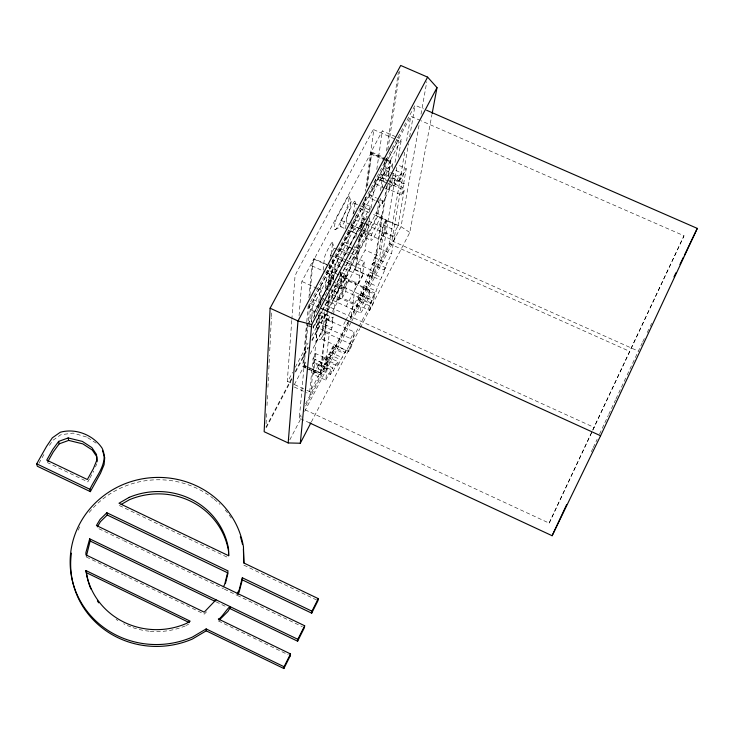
<?xml version="1.0" encoding="UTF-8"?>
<svg xmlns="http://www.w3.org/2000/svg" width="734" height="734" viewBox="0 0 734 734"><rect width="100%" height="100%" fill="white"/><g stroke="black" fill="none" stroke-linecap="round" stroke-linejoin="round"><path stroke-width="0.55" stroke-dasharray="3.67 2.75" d="M266.075 423.747L266.653 412.352M266.993 405.517L267.616 392.984M267.91 387.286L268.589 373.606M268.818 369.046L269.506 355.375M269.736 350.815L271.397 317.767M271.452 316.629L271.736 310.932M291.765 320.51L287.324 381.074A3.826 0.532 -65.2 0 0 288.893 379.322L292.618 372.266M291.848 319.363L294.949 277.076A4.321 0.679 -65.6 0 1 296.967 271.763L372.239 131.505A4.248 0.633 -66.3 0 1 373.744 130.212L365.413 191.225M299.059 315.73L301.839 281.461L314.024 258.671L328.3 265.13M306.106 368.229L302.747 366.229L306.665 322.868M306.775 321.731L308.216 305.748M308.941 297.765L311.822 265.809L314.024 258.671M364.844 223.402L361.89 222.081L307.161 325.446L303.582 364.651A5.744 0.78 -65.2 0 0 305.876 362.082M314.29 316.648L314.785 311.574L308.675 308.785L309.087 304.316M309.904 295.371L312.757 264.066A6.441 0.973 -65.7 0 1 315.803 256.102L368.826 156.938A6.367 0.936 -66.1 0 1 371.101 154.892L366.376 189.372M309.665 422.94L299.307 418.123L309.867 303.27L415.068 105.219L423.454 108.88M309.28 324.538L310.601 310.436L333.401 267.433L329.327 265.589M311.225 322.364L313.4 299.61L410.746 116.238L420.169 120.358M313.436 325.309L313.152 328.19L322.171 311.106M315.657 353.586L315.024 359.66L313.666 363.449L326.135 369.193L327.511 365.404L328.226 359.366L315.657 353.586L313.06 358.531L309.711 391.433A3.835 0.495 -65.1 0 0 311.234 389.653L333.511 347.035L333.777 344.833L345.806 350.338L345.494 352.531L333.511 347.035M313.06 358.531L325.639 364.321L329.327 332.942L316.271 326.969L317.189 317.932M318.116 308.886L320.18 288.535L322.235 283.223M323.18 270.14L324.437 257.992A5.872 0.862 -65.7 0 1 325.924 253.45A19.506 2.863 -65.7 0 1 330.328 244.917A5.863 0.862 -65.7 0 1 332.575 242.715L331.107 256.138M318.712 315.216L310.537 394.525L306.482 392.653M319.767 305.023L321.281 290.297L301.839 281.461M313.482 374.468L314.712 362.66L327.153 368.385L325.749 380.12L313.482 374.468L318.538 364.816L320.721 362.312L318.125 368.908L330.309 374.514L333.456 370.798L336.062 364.238L338.172 361.761L326.061 356.192L323.914 358.651L321.327 365.22L318.125 368.908M316.271 326.969L318.96 321.877L319.648 315.244L332.796 321.244L332.007 327.832L329.327 332.942M320.712 305.069L321.428 298.233L326.924 287.838L329.841 280.333L331.906 281.269M330.153 290.893L325.327 288.701L327.015 272.984L349.595 230.458L356.421 233.522L355.706 238.945M324.749 314.088L323.373 326.575A5.34 0.725 -65.4 0 1 322.024 330.575A17.974 2.45 -65.4 0 1 318.015 338.42A5.34 0.725 -65.3 0 1 315.923 340.732L317.189 328.419A5.422 0.743 -65.4 0 1 318.556 324.336A18.029 2.459 -65.4 0 1 322.639 316.354A5.413 0.743 -65.4 0 1 324.749 314.088L326.254 319.162L322.712 325.887L321.308 338.833L316.125 341.182M329.465 263.891L328.759 270.36L326.896 271.213M330.172 257.423L330.401 255.267L334.218 248.101L332.383 242.082M307.216 366.972L321.364 373.487L320.272 374.762L326.832 313.042M326.96 311.913L328.86 294.93M329.749 287.003L331.144 274.553L333.401 267.433M324.795 332.199L326.254 319.162L354.164 331.906L352.292 344.769L348.824 351.439L321.308 338.833L324.795 332.199L352.292 344.769M339.007 274.993L328.759 270.36L332.52 263.286L333.126 257.863M329.768 293.215L320.822 372.588A5.744 0.734 -65.2 0 0 323.061 369.991L349.017 320.29M330.658 285.278L332.071 272.809A6.459 0.917 -65.6 0 1 335.154 264.846L387.901 165.37A6.377 0.872 -66 0 1 390.112 163.297L387.818 177.967M321.364 373.487L309.207 368.284M331.997 290.187L331.74 292.426L322.217 310.445M333.153 280.113L333.539 276.755L329.447 274.901L327.713 290.6L311.299 321.62M332.337 289.535L332.08 291.774L354.256 249.789L354.696 246.532M333.502 279.452L333.887 276.094L356.421 233.522M339.915 271.571L341.649 277.223L332.419 294.701L331.915 299.077A10.689 1.459 -65.5 0 0 335.979 294.747A10.689 1.459 -65.5 0 0 341.099 281.663L341.649 277.223L340.099 272.131M369.367 209.915L350.971 201.712L341.026 220.356L340.438 225.476A11.597 1.697 -65.9 0 0 344.769 221.292A11.597 1.697 -65.9 0 0 350.329 206.905L350.971 201.712L349.109 195.602M345.806 350.338L337.603 366.11L325.557 360.577L326.061 356.192M332.933 281.737L343.246 286.407L340.971 288.829L327.52 282.737L331.851 271.58L334.163 269.213L337.099 261.634L337.741 256.175L343.42 244.459L352.43 228.476L352.797 225.659L360.082 228.925M319.639 312.913L318.556 315.969L331.731 321.978L333.465 315.648M333.603 314.519L334.814 304.326L340.301 293.912L343.246 286.407M345.576 228.678L347.026 216.778A5.826 0.844 -65.9 0 1 348.54 212.199A19.378 2.798 -65.9 0 1 352.88 203.795A5.826 0.844 -65.9 0 1 355.027 201.749L353.485 213.796M325.327 288.701L347.54 246.762L349.595 230.458M345.448 274.975L347.136 280.489L343.659 287.113L342.273 297.976L337.108 300.334M351.861 222.512L351.329 226.733L349.467 227.586M345.723 291.426L347.136 280.489L374.854 293.031L373.101 303.839L369.679 310.427L342.273 297.976L345.723 291.426L373.101 303.839M361.532 231.302L351.329 226.733L355.027 219.75L355.449 216.576M337.603 366.11L338.172 361.761M340.971 288.829L345.338 277.681L347.604 275.296L350.568 267.717L351.283 262.286L365.927 234.531L366.33 231.724L382.662 200.767L377.487 198.455M358.935 238.688L357.706 247.725A3.753 0.505 -65.7 0 1 355.889 252.358L325.052 310.803M360.174 229.641L364.339 199.134M387.451 184.216L373.78 271.231L371.688 277.434L354.751 269.791L356.788 263.57L360.825 234.293M384.735 159.333L370.679 153.122L370.753 152.589L382.368 130.863L396.388 137.029M359.871 236.798L355.99 265.093A5.661 0.752 -65.6 0 1 353.256 272.048L332.493 311.5M361.11 227.742L361.89 222.081M308.675 308.785L364.394 203.832L365.312 197.152M361.256 227.723L361.55 225.586L366.385 216.438L367.615 216.989M361.908 226.411L366.257 194.886M367.495 185.876L371.789 152.131L370.679 153.122M364.715 228.311L359.935 237.357L361.146 237.908L361.89 232.55M351.201 315.978L353.449 299.848M353.678 298.206L356.027 281.425M374.982 200.428L368.78 197.666L369.193 194.767L396.993 142.396A4.257 0.587 -66.1 0 1 398.443 141.066L394.855 163.352M365.927 219.677L366.385 216.438M366.697 223.457L365.927 228.852L361.146 237.908M348.824 351.439L350.65 338.658L354.164 331.906M340.035 275.452L358.476 283.801L360.605 268.892L364.385 261.689L350.861 255.597M322.703 310.106L367.798 224.723L368.257 221.512M369.642 211.869L370.413 206.511L364.394 203.832M369.762 305.858L357.853 300.454C363.55 287.939 367.826 274.883 373.872 262.387L385.873 267.791C379.827 280.287 375.478 293.334 369.762 305.858L345.494 352.531M354.751 269.791L365.137 250.046L369.899 217.136M371.211 208.052L375.478 178.536M376.79 169.462L382.368 130.863M358.476 283.801L362.201 276.69L364.385 261.689M369.964 290.031L360.807 307.592L360.165 311.922A10.716 1.303 -65.5 0 0 364.064 307.5A10.716 1.303 -65.5 0 0 369.275 294.426L369.964 290.031L341.649 277.223M381.625 215.383L371.762 234.118L371.009 239.183A11.625 1.523 -65.8 0 0 375.138 234.898A11.625 1.523 -65.8 0 0 380.818 220.53L381.625 215.383L373.45 211.741M395.8 170.481L401.902 173.178L398.856 176.151L395.901 183.628L393.809 185.693L380.496 179.784L381.377 173.94L403.608 183.895L404.489 183.491L391.58 177.766L390.075 181.922L388.892 189.363L401.682 195.042L404.232 190.189L391.442 184.518L393.24 173.371M379.139 199.538L376.404 217.585L326.758 311.748M380.496 190.51L385.111 160.049M386.469 151.03L398.415 72.06M328.135 310.326L377.716 216.255L380.46 198.253M382.01 188.124L386.634 157.737M387.836 149.864L399.837 71.088M376.019 200.887L382.221 203.648L382.662 200.767M385.745 159.773L389.763 161.544L401.397 139.231L397.388 137.469M386.579 185.867L372.982 272.764A5.67 0.706 -65.6 0 1 370.211 279.709L349.549 319.272M388.699 176.307L390.837 160.535L385.827 158.324M379.478 248.45L381.588 235.174L383.001 231.302L395.231 236.77L393.8 240.642L391.516 253.854L383.983 269.892L371.945 264.469L374.634 257.698L379.478 248.45L391.516 253.854M366.238 224.769L394.387 237.275L395.553 230.485L398.021 225.769L385.689 220.264L383.212 224.971L382.13 231.788L383.001 231.302M392.24 168.325L393.112 162.856L387.855 172.774L385.754 174.775L390.837 177.022M369.679 310.427L371.395 299.683L374.854 293.031M362.55 231.76L380.909 239.981L382.9 227.476L386.616 220.393L372.166 213.943M385.689 220.264L379.331 258.808L357.853 300.454M386.616 220.393L384.579 232.981L380.909 239.981M396.782 167.425L382.029 257.643L365.137 250.046M398.443 157.278L401.397 139.231M305.619 403.755L389.259 243.624L404.847 151.186M406.563 141.038L410.746 116.238M350.623 319.822L391.892 240.78L408.499 143.625M409.655 136.845L415.068 105.219M401.682 195.042L402.966 187.638L404.489 183.491M403.608 183.895L406.241 168.655L398.158 165.086M398.021 225.769L404.232 190.189M419.013 125.477L401.03 226.659L351.228 322.107M421.013 114.229L426.812 81.63M360.311 327.731L409.801 232.494L431.95 114.577M380.496 179.784L382.634 177.747L385.561 170.27L388.671 167.324L391.727 168.673M385.754 174.775L388.671 167.324M391.846 177.472L398.957 180.619L401.902 173.178M330.309 374.514L332.933 367.927L315.024 359.66M95.484 466.897L96.75 463.787M368.78 197.666L377.992 179.325L381.377 173.94M325.557 360.577L333.777 344.833M382.221 203.648L394.764 179.867M305.05 409.792L549.151 523.131L592.283 431.023M592.769 429.996L684.015 235.779L421.215 120.816M549.151 523.131L684.015 235.779M591.329 451.722L592.778 448.612M593.265 447.575L597.137 439.281M599.559 434.097L604.394 423.72M604.88 422.683L608.266 415.426M608.752 414.389L615.532 399.874M616.01 398.837L626.662 376.019M627.148 374.982L642.25 342.879M642.745 341.842L645.223 336.686M647.204 332.566L649.682 327.41M650.177 326.373L651.673 323.281M311.363 421.958L359.788 328.749M299.307 418.123L301.949 413.058M305.656 405.966L350.1 320.841M289.774 439.895L301.958 416.545M304.601 411.462L350.696 323.125M325.749 380.12L330.786 370.45L332.933 367.927M346.109 306.564L363.523 273.332M343.741 324.373L345.255 321.483M345.76 320.519L360.834 291.692M325.639 364.321L328.226 359.366M398.957 180.619L401.012 178.601L406.241 168.655M310.133 353.99L331.961 312.51M294.343 384.598L304.151 365.954L308.188 367.817M313.225 327.474L321.685 311.445M388.892 189.363L391.442 184.518M295.279 367.229L308.041 343.044M311.757 335.998L324.52 311.812M265.91 427.17L291.526 378.57M295.27 371.487L308.078 347.182M311.812 340.099L326.226 312.757M266.286 427.665L291.875 379.111M295.609 372.028L308.408 347.751M312.133 340.668L327.603 311.335M314.785 311.574L370.413 206.511M333.539 276.755L314.712 312.308L310.601 310.436M352.935 214.08L356.146 208.034M89.438 478.935L87.805 481.889L47.315 462.53M89.979 477.953L93.805 471.054M38.948 463.337L44.389 453.695M49.435 445.437L52.912 440.299L60.812 434.748L73.134 433.106L86.759 437.097M303.069 366.826L304.188 365.569L306.206 366.505M383.983 269.892L385.873 267.791M371.945 264.469L373.872 262.387M327.52 282.737L329.841 280.333M206.548 611.826L204.281 614.119L124.312 575.392M389.763 161.544L390.837 160.535M326.135 369.193L327.153 368.385M313.666 363.449L314.712 362.66M331.731 321.978L332.796 321.244M318.556 315.969L319.648 315.244M394.387 237.275L395.231 236.77M186.317 625.478L188.721 624.065M334.998 229.705L340.805 226.769L346.898 229.503M326.905 302.757L332.273 300.087L360.458 312.895M373.643 129.634L395.277 139.148M396.305 139.607L398.369 140.506M371.789 152.131L384.827 157.883M370.753 152.589L391.002 161.618M370.954 154.076L389.993 162.489M385.561 170.27L389.653 172.077M390.671 172.527L398.856 176.151M392.919 175.013L401.012 178.601M382.634 177.747L386.717 179.555M387.736 180.013L395.901 183.628M379.579 177.316L387.827 180.968M388.855 181.426L402.966 187.638M377.992 179.325L387.277 183.445M388.314 183.904L391.406 185.28M375.992 184.078L384.24 187.739M385.277 188.198L389.396 190.033M369.193 194.767L376.45 197.996M377.716 216.255L401.03 226.659L409.801 232.494M359.779 208.41L371.138 213.484M383.212 224.971L395.553 230.485M356.036 215.466L367.404 220.549M368.431 221.007L382.9 227.476M365.826 223.842L367.798 224.723M355.027 219.75L365.22 224.31M361.55 225.586L362.779 226.136M381.588 235.174L393.8 240.642M391.892 240.78L638.277 351.127M341.026 220.356L350.246 224.485M351.274 224.943L362.541 229.99M363.569 230.448L371.762 234.118M361.128 229.384L366.33 231.724M389.259 243.624L629.598 351.338M352.43 228.476L358.66 231.274M362.816 233.128L365.927 234.531M347.916 229.953L371.285 240.44M345.108 242.293L351.347 245.092M355.504 246.963L358.623 248.367M374.634 257.698L386.69 263.121M343.42 244.459L356.972 250.551M347.54 246.762L350.421 248.055M351.384 248.487L354.256 249.789M341.429 249.221L349.751 252.973M350.797 253.441L354.962 255.313M334.218 248.101L349.824 255.129M356.788 263.57L373.78 271.231M337.741 256.175L346.072 259.928M347.118 260.405L351.283 262.286M369.936 272.305L381.9 277.7M330.401 255.267L344.98 261.845M346.026 262.313L360.605 268.892M368 274.415L380.001 279.828M354.806 269.369L371.753 277.021M337.099 261.634L342.283 263.974M343.319 264.442L350.568 267.717M332.52 263.286L362.201 276.69M365.33 281.131L377.313 286.544M313.978 259.166L328.254 265.616M329.272 266.084L333.346 267.928M334.163 269.213L337.264 270.617M341.393 272.488L347.604 275.296M364.624 285.829L376.551 291.224M331.851 271.58L339.108 274.865M340.145 275.333L345.338 277.681M311.822 265.809L325.043 271.791M326.061 272.25L331.144 274.553M363.018 288.902L374.946 294.306M327.015 272.984L333.887 276.094M361.238 293.141L373.156 298.545M343.659 287.113L371.395 299.683M359.798 295.059L371.734 300.472M358.192 298.151L370.129 303.564M328.988 288.774L340.301 293.912M332.419 294.701L360.807 307.592M321.428 298.233L323.483 299.169M324.52 299.637L334.814 304.326M313.4 299.61L320.675 302.922M324.841 304.821L594.256 427.482M309.867 303.27L319.244 307.546M320.006 311.895L333.19 317.914M318.96 321.877L332.007 327.832M322.712 325.887L350.65 338.658M309.179 325.621L312.216 327.015M307.161 325.446L312.152 327.731M332.144 347.971L344.163 353.485M330.364 352.219L342.383 357.733M328.85 354.265L340.888 359.788M323.914 358.651L336.062 364.238M321.327 365.22L333.456 370.798M318.538 364.816L330.786 370.45M303.821 365.101L321.033 373.028M302.747 366.229L319.987 374.184M307.115 368.697L320.272 374.762M287.499 381.359L293.6 384.185M294.618 384.653L305.803 389.827M306.821 390.295L309.867 391.708M294.325 387.029L305.472 392.185M119.339 505.515L228.705 557.895M243.871 565.152L316.95 600.146M98.906 528.728L122.578 540.123M123.615 540.619L223.466 588.705M237.22 595.375L302.335 626.689M216.053 601.825L226.769 607M224.43 589.173L236.898 595.228M86.373 557.014L123.284 574.887M218.383 620.946L288.233 654.774M87.658 437.675L96.677 443.483M354.861 201.07L356.687 207.034M78.153 530.168A86.979 83.254 -7.9 0 1 80.621 525.26M89.199 512.442A86.979 83.254 -7.9 0 1 213.365 498.569M214.218 499.258A86.979 83.254 -7.9 0 1 219.98 504.396M225.2 509.983A86.979 83.254 -7.9 0 1 231.384 518.25M185.298 625.909A71.877 68.785 -7.9 0 1 150.222 631.286M149.121 631.176A71.877 68.785 -7.9 0 1 132.817 627.625M130.753 626.882A71.877 68.785 -7.9 0 1 123.67 623.79M117.89 620.542A71.877 68.785 -7.9 0 1 116.055 619.358M339.594 276.268A15.386 2.129 -65.5 0 1 332.245 295.077A15.386 2.129 -65.5 0 1 326.364 301.316M334.961 223.118L334.438 227.852A16.689 2.477 -65.9 0 0 340.723 221.842A16.689 2.477 -65.9 0 0 348.696 201.153L349.283 196.317A5.964 0.89 -65.9 0 0 347.063 198.382L337.814 215.677A5.982 0.89 -65.9 0 0 334.961 223.118M338.181 289.618L336.934 299.839A5.321 0.716 -65.5 0 0 337.851 299.545A17.891 2.413 -65.5 0 0 341.741 292.361A5.312 0.716 -65.5 0 0 344.292 285.856L345.613 275.507A5.377 0.725 -65.6 0 0 343.595 277.636A17.9 2.413 -65.5 0 0 339.567 285.498A5.377 0.734 -65.6 0 0 338.181 289.618"/><path stroke-width="1.1" d="M219.182 620.147L227.98 611.394L229.696 608.413L229.705 606.422L89.686 538.839L85.906 552.528L85.906 554.876L204.208 612.147L216.016 599.816M223.457 586.659L224.604 584.64L228.045 570.914L106.852 512.754L100.026 519.443L96.42 525.507L304.656 625.753L304.399 627.68L297.609 641.204L229.99 608.605C231.669 601.302 220.347 620.303 218.356 619.001L290.508 653.93L290.288 655.774L283.874 668.546L206.226 630.836L192.427 639.02A86.979 83.254 -7.9 0 1 105.338 630.286A86.979 83.254 -7.9 0 1 71.409 553.161M242.284 579.851L242.339 577.777L311.968 611.193L311.684 613.165L242.284 579.851L239.091 592.127L237.688 594.568M432.161 113.458L437.005 87.621L427.61 77.134L400.7 65.454L270.103 308.207L264.148 431.711L288.178 442.941L300.307 443.235L310.831 422.977M288.178 442.941L297.986 320.96L427.61 77.134M104.742 457.438L104.072 464.723L100.494 473.283L90.355 491.633L37.315 466.237L36.7 463.833L46.536 446.419L52.343 437.822L60.28 432.262C75.712 427.913 93.181 434.95 102.081 448.125C109.338 462.851 95.548 476.705 89.906 489.303L90.355 491.633M300.307 443.235L311.73 324.556L437.005 87.621M283.874 668.546L284.067 666.738L290.508 653.93M290.187 655.985L290.398 654.141M297.609 641.204L297.848 639.314L304.656 625.753M284.067 666.738L206.162 628.919L192.317 637.121A87.273 83.492 -7.9 0 1 74.795 588.851A87.273 83.492 -7.9 0 1 136.322 480.128A87.273 83.492 -7.9 0 1 243.449 546.766L243.927 563.033L318.281 598.632L317.978 600.641L311.684 613.165M225.402 583.53L228.035 573.006L107.247 515.011L106.852 512.754M242.339 577.777L239.128 590.099L237.247 593.356M89.686 538.839L90.135 541.022L86.373 556.234M309.665 422.94L552.124 535.728L566.639 504.616M552.124 535.728L600.586 435.757L697.3 228.393L426.601 110.256M673.986 276.874L675.977 272.745M679.941 264.497L683.409 257.276M684.4 255.212L697.3 228.393M311.968 611.193L318.281 598.632M47.857 461.567L53.279 451.942L59.197 443.85L68.675 440.409L82.832 443.877L92.282 450.034L96.934 456.915L97.127 461.769M97.356 526.865L100.439 521.681L107.247 515.011M58.656 441.391L52.72 449.502L46.737 460.117L87.346 479.531L93.374 468.668L96.75 460.337L96.512 454.484L91.851 447.593L82.373 441.409L68.161 437.941L58.656 441.391L59.197 443.85M121.193 504.451L129.523 499.671A71.877 68.785 -7.9 0 1 228.531 551.179L228.65 555.656M311.73 324.556L297.986 320.96L270.103 308.207M321.327 308.491L600.586 435.757M36.7 463.833L89.906 489.303M229.999 606.614L297.848 639.314M90.135 541.022L215.025 601.329M85.942 570.566L190.198 621.175L186.188 623.542A72.115 68.987 -7.9 0 1 85.942 570.566L86.401 572.658A71.877 68.785 -7.9 0 0 90.878 588.98M86.401 572.658L189.289 622.615M102.476 450.566L104.421 456.456M68.161 437.941L68.675 440.409M206.162 628.919L206.226 630.836M243.394 548.931L243.807 562.987M240.348 536.728A86.979 83.254 -7.9 0 1 242.514 544.463M98.723 602.825A71.877 68.785 -7.9 0 1 97.393 600.962M129.212 497.358L118.991 503.23L228.714 555.757L228.54 549.023A72.115 68.987 -7.9 0 0 129.212 497.358"/></g></svg>
